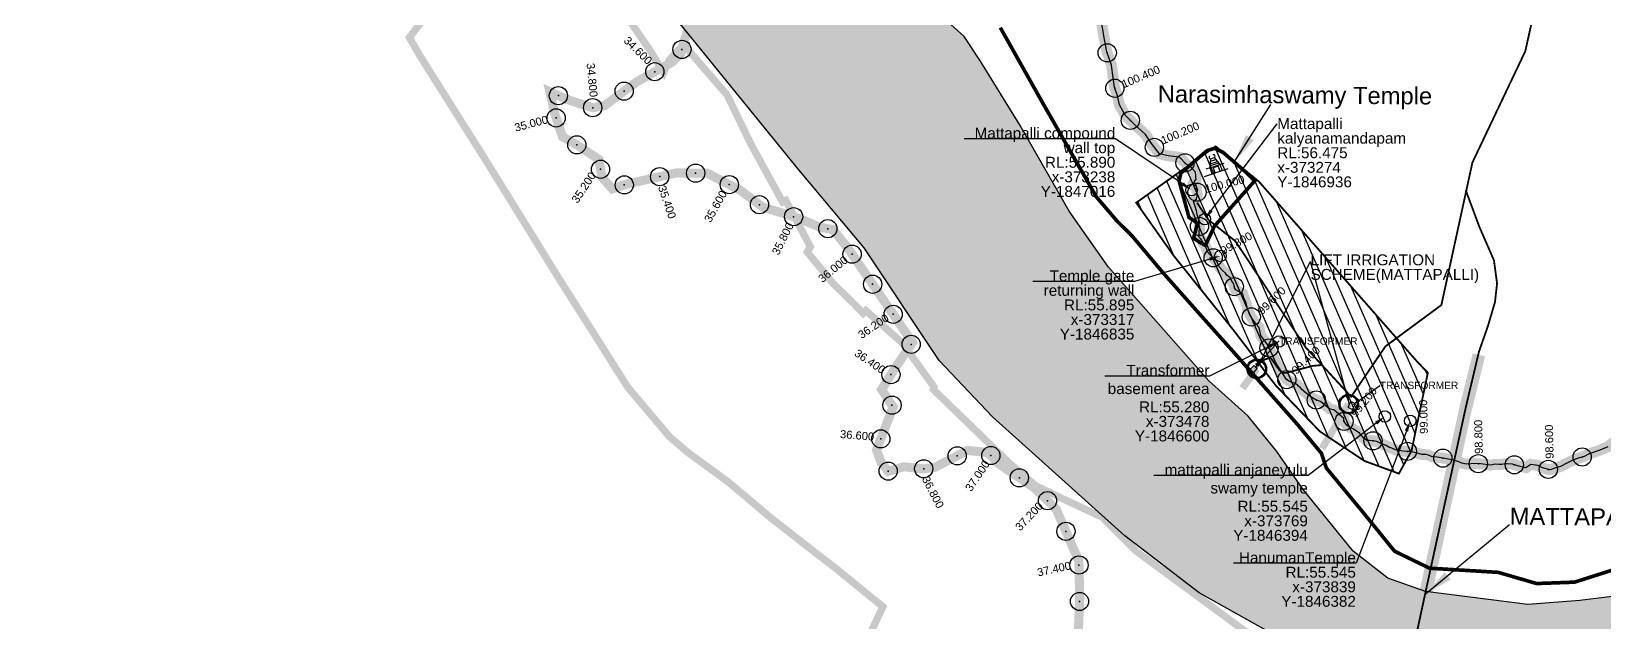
# Model space of a CAD drawing. Header units: millimetres. Extents: x 345922 to 402103, y 1833175 to 1858598.
# Drawn here: x 370049 to 374373, y 1845828 to 1847451 of the extents above; entities that cross this region are included whole.
import ezdxf
from ezdxf import colors
from ezdxf.entities.mleader import LeaderData, LeaderLine
from ezdxf.enums import TextEntityAlignment as Align
from ezdxf.math import Vec2, Vec3

# ---------------------------------------------------------------- set-up
doc = ezdxf.new("R2010")
doc.units = ezdxf.units.MM
doc.header["$PDMODE"] = 32
doc.header["$PDSIZE"] = 50
doc.linetypes.add('JIS_02_1.0', pattern=[2, 1, -1])
for name, color, linetype in [('BND', 160, 'Continuous'), ('FRL', 3, 'Continuous'), ('Plot', 7, 'Continuous'), ('points', 161, 'Continuous'), ('ROADS', 10, 'Continuous'), ('STREAM111', 4, 'Continuous'), ('TBM', 7, 'Continuous'), ('TEXT', 7, 'Continuous'), ('VILLAGE AREA', 44, 'Continuous')]:
    doc.layers.add(name, color=color, linetype=linetype)
doc.styles.add('FONT1', font='Arial')
doc.styles.get("Standard").update_dxf_attribs({"font": 'arial.ttf'})
doc.dimstyles.get("Standard").update_dxf_attribs({"dimtxt": 0.18, "dimasz": 0.18, "dimexe": 0.18, "dimexo": 0.0625, "dimgap": 0.09, "dimtad": 0, "dimtih": 1, "dimtoh": 1, "dimdec": 4, "dimzin": 0, "dimdsep": 46, "dimtxsty": 'Standard', "dimcen": 0.09, "dimadec": 0, "dimazin": 0, "dimtfac": 1, "dimtdec": 4, "dimtofl": 0, "dimtmove": 0, "dimatfit": 3, "dimfxl": 1, "dimtolj": 1, "dimtzin": 0, "dimarcsym": 0})

# ---------------------------------------------------------------- blocks, each defined once
blk = doc.blocks.new('bbb')
at = {"layer": 'Plot'}
for points in [[(6.491, 11.951), (6.437, 11.951)], [(6.491, 11.951), (6.534, 12.055), (6.582, 12.055), (6.623, 11.951)], [(6.491, 11.869), (6.491, 11.951), (6.623, 11.951), (6.623, 11.869)], [(6.615, 11.971), (6.499, 11.971)], [(6.509, 11.995), (6.606, 11.995)], [(6.523, 12.028), (6.593, 12.028)], [(6.623, 11.951), (6.677, 11.951)], [(6.392, 11.869), (6.705, 11.869)]]:
    blk.add_lwpolyline(points, dxfattribs=at)
blk.add_lwpolyline([(6.529, 11.869), (6.596, 11.869), (6.596, 11.936), (6.529, 11.936)], close=True, dxfattribs=at)
for centre, radius, start, end in [((6.54, 12.072), 0.0183, 106.7092, 250.8657), ((6.58, 12.074), 0.0191, 276.859, 103.7821)]:
    blk.add_arc(centre, radius, start, end, dxfattribs=at)

msp = doc.modelspace()

# ---------------------------------------------------------------- hatches: boundary and pattern name
at = {"linetype": 'Continuous'}
h = msp.add_hatch(color=190, dxfattribs=at)
edge = h.paths.add_edge_path(flags=16)
edge.add_arc((373417.1, 1846524.6), 23.8, 0, 360)
edge = h.paths.add_edge_path()
edge.add_arc((373417.1, 1846524.6), 26.9, 0, 360)
h = msp.add_hatch(color=190, dxfattribs=at)
edge = h.paths.add_edge_path(flags=16)
edge.add_arc((373669.7, 1846428.1), 23.8, 0, 360)
edge = h.paths.add_edge_path()
edge.add_arc((373669.7, 1846428.1), 26.9, 0, 360)
at = {"layer": 'STREAM111'}
h = msp.add_hatch(dxfattribs=at)
h.set_pattern_fill('DASH,_O', color=4, scale=20, angle=45)
h.set_pattern_definition([(45, (0, 0), (7e-15, 89.8025612), [63.5, -63.5])])
edge = h.paths.add_edge_path()
edge.add_line((360312.4, 1845904.9), (360480.1, 1845907.5))
edge.add_line((360480.1, 1845907.5), (360557.2, 1845894.3))
edge.add_line((360557.2, 1845894.3), (360821, 1845809.2))
edge.add_line((360821, 1845809.2), (361124.9, 1845679.8))
edge.add_line((361124.9, 1845679.8), (361436.3, 1845577.4))
edge.add_line((361436.3, 1845577.4), (361695, 1845540.3))
edge.add_line((361695, 1845540.3), (361829.6, 1845532.7))
edge.add_line((361829.6, 1845532.7), (362216, 1845547.5))
edge.add_line((362216, 1845547.5), (362300.6, 1845547))
edge.add_line((362300.6, 1845547), (362320.4, 1845505.3))
edge.add_line((362320.4, 1845505.3), (362339.3, 1845504.7))
edge.add_line((362339.3, 1845504.7), (362352.2, 1845518.6))
edge.add_line((362352.2, 1845518.6), (362450.3, 1845520.1))
edge.add_line((362450.3, 1845520.1), (362712.6, 1845397.4))
edge.add_line((362712.6, 1845397.4), (363038.7, 1845362.4))
edge.add_line((363038.7, 1845362.4), (363526.7, 1845388.4))
edge.add_line((363526.7, 1845388.4), (364040.3, 1845531.1))
edge.add_line((364040.3, 1845531.1), (364255.8, 1845521))
edge.add_line((364255.8, 1845521), (364342.1, 1845671))
edge.add_line((364342.1, 1845671), (365004.6, 1846711.3))
edge.add_line((365004.6, 1846711.3), (365605.4, 1847420.4))
edge.add_line((365605.4, 1847420.4), (365918.3, 1847841.6))
edge.add_line((365918.3, 1847841.6), (365878.7, 1848090.8))
edge.add_line((365878.7, 1848090.8), (365924, 1848305))
edge.add_line((365924, 1848305), (366156.5, 1848619.5))
edge.add_line((366156.5, 1848619.5), (366280.2, 1848725.3))
edge.add_line((366280.2, 1848725.3), (366437.8, 1848794.5))
edge.add_line((366437.8, 1848794.5), (366629.9, 1848860.6))
edge.add_line((366629.9, 1848860.6), (366661.1, 1848902.5))
edge.add_line((366661.1, 1848902.5), (366851.1, 1849031))
edge.add_line((366851.1, 1849031), (367076, 1849132))
edge.add_line((367076, 1849132), (367572, 1849263.5))
edge.add_line((367572, 1849263.5), (367784.8, 1849294.3))
edge.add_line((367784.8, 1849294.3), (368319.3, 1849535.4))
edge.add_line((368319.3, 1849535.4), (368559.9, 1849652.3))
edge.add_line((368559.9, 1849652.3), (368808.4, 1849776.7))
edge.add_line((368808.4, 1849776.7), (369389.2, 1850008.7))
edge.add_line((369389.2, 1850008.7), (369588.7, 1850036.9))
edge.add_line((369588.7, 1850036.9), (369888.9, 1850054.2))
edge.add_line((369888.9, 1850054.2), (370056.2, 1850015.8))
edge.add_line((370056.2, 1850015.8), (370500.8, 1849986.4))
edge.add_line((370500.8, 1849986.4), (370760.6, 1849858.5))
edge.add_line((370760.6, 1849858.5), (370998.4, 1849726.3))
edge.add_line((370998.4, 1849726.3), (371143.5, 1849582))
edge.add_line((371143.5, 1849582), (371265.2, 1849377))
edge.add_line((371265.2, 1849377), (371303, 1849010.8))
edge.add_line((371303, 1849010.8), (371440.3, 1848548.1))
edge.add_line((371440.3, 1848548.1), (371518.2, 1848014))
edge.add_line((371518.2, 1848014), (371609.4, 1847658))
edge.add_line((371609.4, 1847658), (371832.6, 1847472.2))
edge.add_line((371832.6, 1847472.2), (372158.3, 1847071.2))
edge.add_line((372158.3, 1847071.2), (372338.4, 1846857.5))
edge.add_line((372338.4, 1846857.5), (372543.7, 1846547.9))
edge.add_line((372543.7, 1846547.9), (372690.6, 1846393.3))
edge.add_line((372690.6, 1846393.3), (373054, 1846066.4))
edge.add_line((373054, 1846066.4), (373259, 1845909.1))
edge.add_line((373259, 1845909.1), (373481, 1845784.8))
edge.add_line((373481, 1845784.8), (373756.3, 1845640.9))
edge.add_line((373756.3, 1845640.9), (373996.6, 1845568.4))
edge.add_line((373996.6, 1845568.4), (374200, 1845585.5))
edge.add_line((374200, 1845585.5), (374487.4, 1845634.4))
edge.add_line((374487.4, 1845634.4), (374726.7, 1845715.3))
edge.add_line((374726.7, 1845715.3), (375064.6, 1845862.9))
edge.add_line((375064.6, 1845862.9), (375537.5, 1845990.1))
edge.add_line((375537.5, 1845990.1), (375905.4, 1846141.8))
edge.add_line((375905.4, 1846141.8), (375577, 1846618.8))
edge.add_line((375577, 1846618.8), (375526.7, 1846545.7))
edge.add_line((375526.7, 1846545.7), (375428.1, 1846321.7))
edge.add_line((375428.1, 1846321.7), (375393.9, 1846260.6))
edge.add_line((375393.9, 1846260.6), (375319.8, 1846223.6))
edge.add_line((375319.8, 1846223.6), (375200.2, 1846158.1))
edge.add_line((375200.2, 1846158.1), (374896.2, 1846028.1))
edge.add_line((374896.2, 1846028.1), (374775.1, 1845992.5))
edge.add_line((374775.1, 1845992.5), (374659.8, 1845954.1))
edge.add_line((374659.8, 1845954.1), (374468.6, 1845908.4))
edge.add_line((374468.6, 1845908.4), (374304.7, 1845888.5))
edge.add_line((374304.7, 1845888.5), (374162.3, 1845877.1))
edge.add_line((374162.3, 1845877.1), (373881.3, 1845912.8))
edge.add_line((373881.3, 1845912.8), (373777.3, 1845949.8))
edge.add_line((373777.3, 1845949.8), (373681.8, 1846023.8))
edge.add_line((373681.8, 1846023.8), (373544.8, 1846193.8))
edge.add_line((373544.8, 1846193.8), (373472.2, 1846297.7))
edge.add_line((373472.2, 1846297.7), (373393.8, 1846394.5))
edge.add_line((373393.8, 1846394.5), (373284.1, 1846492.6))
edge.add_line((373284.1, 1846492.6), (373009.7, 1846804.4))
edge.add_line((373009.7, 1846804.4), (372901.1, 1846958.2))
edge.add_line((372901.1, 1846958.2), (372766.8, 1847192.8))
edge.add_line((372766.8, 1847192.8), (372656.1, 1847372.7))
edge.add_line((372656.1, 1847372.7), (372613, 1847438))
edge.add_line((372613, 1847438), (372539.3, 1847503.3))
edge.add_line((372539.3, 1847503.3), (372387.6, 1847604.7))
edge.add_line((372387.6, 1847604.7), (372217.7, 1847744.1))
edge.add_line((372217.7, 1847744.1), (372034, 1847883.4))
edge.add_line((372034, 1847883.4), (371929.6, 1847980.7))
edge.add_line((371929.6, 1847980.7), (371828.7, 1848173.2))
edge.add_line((371828.7, 1848173.2), (371715.3, 1848396.9))
edge.add_line((371715.3, 1848396.9), (371643.8, 1848678.5))
edge.add_line((371643.8, 1848678.5), (371591.1, 1848840))
edge.add_line((371591.1, 1848840), (371456.5, 1849263.5))
edge.add_line((371456.5, 1849263.5), (371414.2, 1849498.9))
edge.add_line((371414.2, 1849498.9), (371312, 1849769.7))
edge.add_line((371312, 1849769.7), (371239, 1849918.9))
edge.add_line((371239, 1849918.9), (371024.5, 1850114.1))
edge.add_line((371024.5, 1850114.1), (370792.3, 1850318.7))
edge.add_line((370792.3, 1850318.7), (370617, 1850424.1))
edge.add_line((370617, 1850424.1), (370453.2, 1850451.6))
edge.add_line((370453.2, 1850451.6), (370045.9, 1850438.7))
edge.add_line((370045.9, 1850438.7), (369901.1, 1850435.9))
edge.add_line((369901.1, 1850435.9), (369863.2, 1850432))
edge.add_line((369863.2, 1850432), (369636.1, 1850417.2))
edge.add_line((369636.1, 1850417.2), (369473.7, 1850396.9))
edge.add_line((369473.7, 1850396.9), (369263.9, 1850383.4))
edge.add_line((369263.9, 1850383.4), (369125.1, 1850352.9))
edge.add_line((369125.1, 1850352.9), (368996.5, 1850292.1))
edge.add_line((368996.5, 1850292.1), (368861.2, 1850204.2))
edge.add_line((368861.2, 1850204.2), (368671.7, 1850102.8))
edge.add_line((368671.7, 1850102.8), (368448.3, 1850018.3))
edge.add_line((368448.3, 1850018.3), (368272.4, 1849913.5))
edge.add_line((368272.4, 1849913.5), (368004.2, 1849827.1))
edge.add_line((368004.2, 1849827.1), (367788.8, 1849714.8))
edge.add_line((367788.8, 1849714.8), (367519.3, 1849605.2))
edge.add_line((367519.3, 1849605.2), (367186.6, 1849449))
edge.add_line((367186.6, 1849449), (366786.7, 1849232))
edge.add_line((366786.7, 1849232), (366520.6, 1849095.8))
edge.add_line((366520.6, 1849095.8), (366203.8, 1848968.1))
edge.add_line((366203.8, 1848968.1), (366030.8, 1848868.4))
edge.add_line((366030.8, 1848868.4), (365841.2, 1848735.4))
edge.add_line((365841.2, 1848735.4), (365673, 1848657.9))
edge.add_arc((365678.8, 1848638.8), 20, 106.8474, 172.1337)
edge.add_arc((366210.4, 1848161.8), 730.8, 138.9743, 154.1147)
edge.add_line((365552.9, 1848480.9), (365495.4, 1848364.8))
edge.add_arc((365995.6, 1848175.1), 535, 159.2374, 179.5382)
edge.add_line((365460.7, 1848179.4), (365365.8, 1848042.3))
edge.add_line((365365.8, 1848042.3), (365228.7, 1847989.9))
edge.add_line((365228.7, 1847989.9), (365128.7, 1847897.9))
edge.add_line((365128.7, 1847897.9), (364872.5, 1847479.8))
edge.add_spline(control_points=[(364872.5, 1847479.8), (364751.5, 1847238.1), (364508.2, 1846751.8), (364198.4, 1846147.9), (363744.8, 1845891.7), (363315.2, 1845910.5), (362809.7, 1845812), (362342.9, 1846131.5), (361754.6, 1846130), (361221.5, 1846087.1), (360745.8, 1846143.6), (360403.7, 1846216.2), (360146.2, 1846435.8), (359817, 1846535.7), (359424, 1846595.5), (359070.8, 1846351.3), (358733.8, 1846232.3), (358457.7, 1845994.9), (358118.2, 1845832.2), (357705.8, 1845724.4), (357317.7, 1845758.8), (357023.9, 1845510.6), (356849.3, 1845128.2), (356580, 1844792.4), (356446, 1844297.4), (356030.9, 1843955.3), (355574.1, 1843591.3), (355217, 1843272.9), (354944.6, 1842979.2), (354741.7, 1842776.2), (354523.6, 1842634), (354411.3, 1842454.7), (354037.5, 1842257.1), (353652.6, 1842879.1), (352957.2, 1842601.1), (352440.3, 1843123.6), (351871, 1843339), (351505.9, 1843559), (351379.9, 1843635)], knot_values=[0, 0, 0, 0, 816.927526, 1643.761803, 1962.087642, 2311.263035, 2917.580945, 3432.028985, 3904.205199, 4642.49363, 5040.443251, 5342.292141, 5671.412453, 6026.576286, 6370.093912, 6811.380667, 7250.662048, 7436.99095, 7895.132819, 8364.635402, 8711.468131, 9007.199942, 9440.815909, 9972.938838, 10276.359737, 10947.391125, 11503.408839, 12052.094683, 12374.742608, 12705.71871, 12912.047162, 13143.644243, 13334.200632, 14061.252952, 14648.51574, 15221.119517, 16056.071013, 16495.766696, 16495.766696, 16495.766696, 16495.766696], degree=3, periodic=0)
edge.add_line((351379.9, 1843635), (351106.5, 1843677.9))
edge.add_line((351106.5, 1843677.9), (350518.1, 1843637.9))
edge.add_line((350518.1, 1843637.9), (349724.7, 1843369))
edge.add_line((349724.7, 1843369), (349436.5, 1843040.9))
edge.add_line((349436.5, 1843040.9), (349048.2, 1842444.9))
edge.add_line((349048.2, 1842444.9), (348671.9, 1842188.8))
edge.add_line((348671.9, 1842188.8), (348888.3, 1841967.1))
edge.add_line((348888.3, 1841967.1), (349205.6, 1842299.6))
edge.add_line((349205.6, 1842299.6), (349306, 1842415.8))
edge.add_line((349306, 1842415.8), (349375, 1842547))
edge.add_line((349375, 1842547), (349580.2, 1842817.4))
edge.add_line((349580.2, 1842817.4), (349946.5, 1843185.7))
edge.add_line((349946.5, 1843185.7), (350272.4, 1843335.3))
edge.add_line((350272.4, 1843335.3), (350789.1, 1843428))
edge.add_line((350789.1, 1843428), (350998.9, 1843450.7))
edge.add_line((350998.9, 1843450.7), (351278.4, 1843398.7))
edge.add_line((351278.4, 1843398.7), (351614, 1843322.1))
edge.add_line((351614, 1843322.1), (352008.9, 1843081.7))
edge.add_line((352008.9, 1843081.7), (352174.8, 1842941.3))
edge.add_line((352174.8, 1842941.3), (352417, 1842669.9))
edge.add_line((352417, 1842669.9), (353146.2, 1842474.1))
edge.add_line((353146.2, 1842474.1), (353409.4, 1842271.6))
edge.add_line((353409.4, 1842271.6), (354057, 1842133))
edge.add_line((354057, 1842133), (354305.9, 1842172.8))
edge.add_line((354305.9, 1842172.8), (354684.2, 1842415.5))
edge.add_line((354684.2, 1842415.5), (355191.1, 1842879.5))
edge.add_line((355191.1, 1842879.5), (355737, 1843173.6))
edge.add_line((355737, 1843173.6), (356070, 1843283.5))
edge.add_line((356070, 1843283.5), (356311.5, 1843442.1))
edge.add_line((356311.5, 1843442.1), (356569.1, 1843861.7))
edge.add_line((356569.1, 1843861.7), (356851.2, 1844266.5))
edge.add_line((356851.2, 1844266.5), (357016.9, 1844488.8))
edge.add_line((357016.9, 1844488.8), (357044.6, 1844633.6))
edge.add_line((357044.6, 1844633.6), (357119.9, 1844730.1))
edge.add_line((357119.9, 1844730.1), (357281.4, 1844886.2))
edge.add_line((357281.4, 1844886.2), (357507.2, 1845123.6))
edge.add_line((357507.2, 1845123.6), (357846, 1845373.9))
edge.add_line((357846, 1845373.9), (358539.6, 1845695.9))
edge.add_line((358539.6, 1845695.9), (358987.5, 1845842.6))
edge.add_line((358987.5, 1845842.6), (359498.8, 1845883.5))
edge.add_line((359498.8, 1845883.5), (360096, 1845862))
edge.add_line((360096, 1845862), (360175.6, 1845873.5))
edge.add_line((360175.6, 1845873.5), (360312.4, 1845904.9))
at = {"layer": 'VILLAGE AREA'}
h = msp.add_hatch(dxfattribs=at)
h.set_pattern_fill('ANSI31,_O', color=256, scale=10, angle=68.5464)
h.set_pattern_definition([(113.5464313, (0, 0), (-29.1063882, -12.6838743), [])])
h.paths.add_polyline_path([(373085.7, 1846981.1), (373304.1, 1847136), (373422.8, 1847039.4), (373855.8, 1846547), (373887.3, 1846513.9), (373842.5, 1846300), (373807.7, 1846237), (373713.1, 1846271.8), (373590.4, 1846353), (373469.3, 1846479.1), (373351.5, 1846633.2), (373188.9, 1846835.5)])

# ---------------------------------------------------------------- linework, layer by layer
at = {"linetype": 'Continuous'}
for points, const_width in [([(373230.8, 1846940.8), (373254.2, 1846924.7), (373243.4, 1846883.9), (373258.9, 1846873.2), (373276.1, 1846864), (373300.8, 1846917.1), (373411.3, 1847041), (373385.6, 1847066.4), (373325.1, 1847118.8), (373301.5, 1847130.6), (373280.6, 1847124.3), (373208.5, 1847062.5), (373203.6, 1847041.2), (373230.8, 1846940.8)], 10), ([(373798, 1845088.1), (373781.6, 1845263.5), (373780.7, 1845391.1), (373785.7, 1845457.8), (373809.5, 1845578.8), (373989.1, 1846406.5), (374027.7, 1846563.3)], 35)]:
    msp.add_lwpolyline(points, dxfattribs=dict(at, const_width=const_width))
at = {"color": 190, "linetype": 'Continuous', "const_width": 20}
for points in [[(373377.3, 1846471.7), (373417.1, 1846524.6)], [(373596.2, 1846305.5), (373669.7, 1846428.1)]]:
    msp.add_lwpolyline(points, dxfattribs=at)
at = {"color": 190, "linetype": 'Continuous'}
for points in [[(373399.3, 1846522.8), (373408.9, 1846514.7), (373418.3, 1846525.6), (373410.3, 1846533.9), (373399.3, 1846522.8)], [(373667.8, 1846419.7), (373680.3, 1846413), (373688.2, 1846428.5), (373675.5, 1846434.9), (373667.8, 1846419.7)]]:
    msp.add_lwpolyline(points, dxfattribs=at)
at = {"layer": 'BND', "linetype": 'JIS_02_1.0', "lineweight": 30, "ltscale": 50}
for points, const_width in [([(372319.2, 1845721.6), (372389.4, 1845871.3), (372256.6, 1845979.6), (372220.2, 1846007.2), (372081.8, 1846115.2), (371962.8, 1846215.4), (371854.9, 1846293.9), (371803.4, 1846337.9), (371688.5, 1846473.7), (371593.6, 1846623.9), (371500.9, 1846770), (371297.7, 1847098.1), (371117.6, 1847383.6), (371087.9, 1847435), (371243.5, 1847636.1)], 20), ([(371645.2, 1847550.7), (371748.4, 1847401.3), (371787.2, 1847338.9), (371802.5, 1847373.5), (371841.2, 1847415.9), (371961.7, 1847276.5), (372026.6, 1847142.3), (372113.8, 1846983.2), (372122.6, 1846987.5), (372190.2, 1846860.1), (372181.6, 1846845.7), (372252.9, 1846759.1), (372311.7, 1846701.8), (372335, 1846677.6), (372342.6, 1846684.9), (372443, 1846595.9), (372529.9, 1846475.3), (372528.2, 1846468.2), (372734.6, 1846268), (372809.7, 1846203.6), (372890, 1846165.1), (372993.1, 1846116.9), (373083.3, 1846025.9), (373675.6, 1845590.6)], 20), ([(372712.2, 1847462.1), (372828.1, 1847256.2), (372976.4, 1846996.9), (373032.6, 1846931.3), (373073.6, 1846890.8), (373160, 1846788), (373253.3, 1846682.9), (373353.5, 1846570.8), (373450.2, 1846461.1), (373526.7, 1846374.7), (373594.9, 1846292.7), (373608.4, 1846252.4), (373705, 1846135.8), (373795.9, 1846023.8), (373892, 1845977.2), (374080.7, 1845965.8), (374186.1, 1845935.1), (374290.6, 1845938.9), (374441.4, 1845987)], 10)]:
    msp.add_lwpolyline(points, dxfattribs=dict(at, const_width=const_width))
at = {"layer": 'FRL', "color": 84}
msp.add_lwpolyline([(371868, 1847498, 25, 25, 0), (371841, 1847418, 25, 25, 0), (371834, 1847390, 25, 25, 0), (371811, 1847368, 25, 25, 0), (371711, 1847312, 25, 25, 0), (371625, 1847248, 25, 25, 0), (371592, 1847242, 25, 25, 0), (371520, 1847265, 25, 25, 0), (371474, 1847286, 25, 25, 0), (371488, 1847224, 25, 25, 0), (371509, 1847162, 25, 25, 0), (371547, 1847141, 25, 25, 0), (371609, 1847100, 25, 25, 0), (371617, 1847051, 25, 25, 0), (371646, 1847019, 25, 25, 0), (371684, 1847032, 25, 25, 0), (371822, 1847063, 25, 25, 0), (371907, 1847062, 25, 25, 0), (371998, 1847015, 25, 25, 0), (372059, 1846969, 25, 25, 0), (372108.9, 1846954.1, 25, 25, 0), (372161.1, 1846937.1, 25, 25, 0), (372217.9, 1846913.3, 25, 25, 0), (372251.9, 1846907.4, 25, 25, 0), (372293.7, 1846855.9, 25, 25, 0), (372426.1, 1846662.5, 25, 25, 0), (372470.7, 1846597.1, 25, 25, 0), (372419.3, 1846521.3, 25, 25, 0), (372385.9, 1846467.9, 25, 25, 0), (372417.8, 1846419.9, 25, 25, 0), (372371.9, 1846302.1, 25, 25, 0), (372385.2, 1846266.7, 25, 25, 0), (372387.3, 1846264.3, 25, 25, 0), (372404.5, 1846243.3, 25, 25, 0), (372446.8, 1846255.8, 25, 25, 0), (372498.9, 1846250, 25, 25, 0), (372532.2, 1846254.2, 25, 25, 0), (372576.7, 1846277, 25, 25, 0), (372622.5, 1846300.7, 25, 25, 0), (372679.3, 1846294.6, 25, 25, 0), (372705.2, 1846265.4, 25, 25, 0), (372806.9, 1846197.1, 25, 25, 0), (372865.9, 1846139.1, 25, 25, 0), (372928.2, 1845996.8, 25, 25, 0), (372930.3, 1845893.5, 25, 25, 0), (372925, 1845760, 25, 25, 0)], format="xyseb", dxfattribs=at)
at = {"layer": 'FRL', "color": 84, "const_width": 30}
msp.add_lwpolyline([(372984.5, 1847512.4), (372996.4, 1847439.5), (373005.1, 1847395.9), (373017.8, 1847359.2), (373022.5, 1847323.8), (373025.9, 1847298.9), (373034.1, 1847274.5), (373039.5, 1847249.7), (373055.8, 1847221.3), (373081, 1847196.1), (373111.6, 1847168.4), (373127.5, 1847143.5), (373149.7, 1847115.5), (373173.3, 1847109.9), (373204.7, 1847106), (373223.4, 1847086.9), (373234, 1847081.7), (373248.5, 1847065.1), (373249.5, 1847056.3), (373249.6, 1847051.5), (373250.3, 1847045.9), (373246.8, 1847041.4), (373243.7, 1847035.4), (373250.6, 1847030.6), (373251.2, 1847024.4), (373250.8, 1847019.6), (373252.6, 1847010.6), (373253.6, 1847004.5), (373253.3, 1846999.3), (373251.4, 1846992.2), (373243.5, 1846985.4), (373251.1, 1846958.6), (373252.3, 1846953.3), (373253.6, 1846948.1), (373254.7, 1846943.1), (373256, 1846938.5), (373257.8, 1846932), (373258.9, 1846923.5), (373260.1, 1846908.1), (373259.1, 1846902.8), (373258.4, 1846897), (373257.7, 1846887.6), (373262.6, 1846882.6), (373266.4, 1846878.4), (373269.9, 1846869.7), (373273.8, 1846866.1), (373279.4, 1846853), (373281.9, 1846846.1), (373289.4, 1846838.2), (373301.9, 1846825.1), (373307.5, 1846819.9), (373311.3, 1846811.8), (373314.8, 1846804.5), (373323.1, 1846794.7), (373330.9, 1846788), (373334.7, 1846782.1), (373343.7, 1846774.4), (373350, 1846763), (373353.7, 1846758.1), (373355.9, 1846747.2), (373359.3, 1846741.8), (373378.7, 1846730.8), (373381.6, 1846720), (373386.6, 1846707.9), (373390.2, 1846698.2), (373392, 1846689.7), (373397.5, 1846675.3), (373406, 1846660.5), (373414.7, 1846648.9), (373423.6, 1846638.2), (373428, 1846616.5), (373446.4, 1846591.4), (373459.9, 1846562), (373469.4, 1846541.2), (373485.7, 1846516), (373490.6, 1846508.8), (373499, 1846495.7), (373507.5, 1846490.4), (373522.5, 1846484.7), (373528, 1846481.5), (373531.5, 1846476.9), (373537.7, 1846472.4), (373541.3, 1846467.7), (373553.2, 1846457.8), (373568.3, 1846446.3), (373579.1, 1846439.8), (373592.3, 1846434.7), (373618.3, 1846414.5), (373628.7, 1846411.8), (373642.6, 1846400.6), (373656.4, 1846388.3), (373656.7, 1846381.1), (373664.2, 1846369.9), (373673.7, 1846363), (373682, 1846359.6), (373699.8, 1846348), (373705.2, 1846341.6), (373711, 1846334.5), (373719.7, 1846328.2), (373727.4, 1846328.2), (373737.8, 1846327), (373746.8, 1846325.2), (373758, 1846319.9), (373765.1, 1846316.7), (373772.9, 1846313.9), (373780.4, 1846309.8), (373788.5, 1846306.5), (373798.3, 1846302.2), (373809, 1846300.6), (373818, 1846298.9), (373835.1, 1846297.7), (373851, 1846295.3), (373871.4, 1846289.4), (373882.1, 1846289.1), (373889.4, 1846288), (373899.4, 1846283), (373912.7, 1846281.8), (373924, 1846280.5), (373948.5, 1846276), (373961.3, 1846273), (373972.3, 1846269.8), (373981, 1846265.6), (373993.2, 1846262.9), (374018.2, 1846264.9), (374032.7, 1846263.6), (374046.1, 1846262.2), (374059.7, 1846260.1), (374072.3, 1846262.6), (374082.4, 1846262.2), (374090.5, 1846262.3), (374098.9, 1846264), (374105.4, 1846263.7), (374119.7, 1846263.3), (374125.2, 1846261.3), (374141.3, 1846257), (374157.1, 1846253.3), (374170.2, 1846262.5), (374189.7, 1846259.6), (374202.8, 1846252.5), (374223.2, 1846247.5), (374236.5, 1846251.6), (374251.6, 1846256.5), (374269.4, 1846265.6), (374284.1, 1846272.9), (374300.5, 1846279.1), (374317, 1846284.4), (374331, 1846291.5), (374359.8, 1846301.1), (374381.8, 1846311), (374405.5, 1846328.6)], dxfattribs=at)
at = {"layer": 'FRL', "color": 82}
msp.add_lwpolyline([(374381.8, 1846311), (374359.8, 1846301.1), (374331, 1846291.5), (374317, 1846284.4), (374300.5, 1846279.1), (374284.1, 1846272.9), (374269.4, 1846265.6), (374251.6, 1846256.5), (374236.5, 1846251.6), (374223.2, 1846247.5), (374202.8, 1846252.5), (374189.7, 1846259.6), (374170.2, 1846262.5), (374157.1, 1846253.3), (374141.3, 1846257), (374125.2, 1846261.3), (374119.7, 1846263.3), (374105.4, 1846263.7), (374098.9, 1846264), (374090.5, 1846262.3), (374082.4, 1846262.2), (374072.3, 1846262.6), (374059.7, 1846260.1), (374046.1, 1846262.2), (374032.7, 1846263.6), (374018.2, 1846264.9), (373993.2, 1846262.9), (373981, 1846265.6), (373972.3, 1846269.8), (373961.3, 1846273), (373948.5, 1846276), (373924, 1846280.5), (373912.7, 1846281.8), (373899.4, 1846283), (373889.4, 1846288), (373882.1, 1846289.1), (373871.4, 1846289.4), (373851, 1846295.3), (373835.1, 1846297.7), (373818, 1846298.9), (373809, 1846300.6), (373798.3, 1846302.2), (373788.5, 1846306.5), (373780.4, 1846309.8), (373772.9, 1846313.9), (373765.1, 1846316.7), (373758, 1846319.9), (373746.8, 1846325.2), (373737.8, 1846327), (373727.4, 1846328.2), (373719.7, 1846328.2), (373711, 1846334.5), (373705.2, 1846341.6), (373699.8, 1846348), (373682, 1846359.6), (373673.7, 1846363), (373664.2, 1846369.9), (373656.7, 1846381.1), (373656.4, 1846388.3), (373642.6, 1846400.6), (373628.7, 1846411.8), (373618.3, 1846414.5), (373592.3, 1846434.7), (373579.1, 1846439.8), (373568.3, 1846446.3), (373553.2, 1846457.8), (373541.3, 1846467.7), (373537.7, 1846472.4), (373531.5, 1846476.9), (373528, 1846481.5), (373522.5, 1846484.7), (373507.5, 1846490.4), (373499, 1846495.7), (373490.6, 1846508.8), (373485.7, 1846516), (373469.4, 1846541.2), (373459.9, 1846562), (373446.4, 1846591.4), (373428, 1846616.5), (373423.6, 1846638.2), (373414.7, 1846648.9), (373406, 1846660.5), (373397.5, 1846675.3), (373392, 1846689.7), (373390.2, 1846698.2), (373386.6, 1846707.9), (373381.6, 1846720), (373378.7, 1846730.8), (373359.3, 1846741.8), (373355.9, 1846747.2), (373353.7, 1846758.1), (373350, 1846763), (373343.7, 1846774.4), (373334.7, 1846782.1), (373330.9, 1846788), (373323.1, 1846794.7), (373314.8, 1846804.5), (373311.3, 1846811.8), (373307.5, 1846819.9), (373301.9, 1846825.1), (373289.4, 1846838.2), (373281.9, 1846846.1), (373279.4, 1846853), (373273.8, 1846866.1), (373269.9, 1846869.7), (373266.4, 1846878.4), (373262.6, 1846882.6), (373257.7, 1846887.6), (373258.4, 1846897), (373259.1, 1846902.8), (373260.1, 1846908.1), (373258.9, 1846923.5), (373257.8, 1846932), (373256, 1846938.5), (373254.7, 1846943.1), (373253.6, 1846948.1), (373252.3, 1846953.3), (373251.1, 1846958.6), (373243.5, 1846985.4), (373251.4, 1846992.2), (373253.3, 1846999.3), (373253.6, 1847004.5), (373252.6, 1847010.6), (373250.8, 1847019.6), (373251.2, 1847024.4), (373250.6, 1847030.6), (373243.7, 1847035.4), (373246.8, 1847041.4), (373250.3, 1847045.9), (373249.6, 1847051.5), (373249.5, 1847056.3), (373248.5, 1847065.1), (373234, 1847081.7), (373223.4, 1847086.9), (373204.7, 1847106), (373173.3, 1847109.9), (373149.7, 1847115.5), (373127.5, 1847143.5), (373111.6, 1847168.4), (373081, 1847196.1), (373055.8, 1847221.3), (373039.5, 1847249.7), (373034.1, 1847274.5), (373025.9, 1847298.9), (373022.5, 1847323.8), (373017.8, 1847359.2), (373005.1, 1847395.9), (372996.4, 1847439.5), (372984.5, 1847512.4)], dxfattribs=at)
at = {"layer": 'points', "color": 190}
for centre, radius in [((373417.1, 1846524.6), 26.9), ((373417.1, 1846524.6), 26.9), ((373417.1, 1846524.6), 23.8), ((373417.1, 1846524.6), 23.8), ((373669.7, 1846428.1), 26.9), ((373669.7, 1846428.1), 26.9), ((373669.7, 1846428.1), 23.8), ((373669.7, 1846428.1), 23.8)]:
    msp.add_circle(centre, radius, dxfattribs=at)
at = {"layer": 'points'}
for p in [(371837.1, 1847402.2), (373006.1, 1847392.9), (371762.5, 1847340.9), (371497.6, 1847275.2), (371678.2, 1847287.6), (373027, 1847295.6), (371591.8, 1847242.1), (371491.4, 1847214.1), (373069.7, 1847207.4), (371548.3, 1847140.1), (373135.7, 1847133.1), (373219.8, 1847090.6), (371613.4, 1847073.1), (371776, 1847052.7), (371874.8, 1847062.4), (371678.6, 1847030.1), (371967.3, 1847030.9), (373252.7, 1847010), (372050.2, 1846975.6), (372144, 1846942.6), (373259.5, 1846916), (372238.1, 1846909.8), (372304.8, 1846839.7), (373297.4, 1846829.9), (372361.3, 1846757.2), (373355.2, 1846750.7), (372417.8, 1846674.7), (373402, 1846667.5), (372467.3, 1846592.1), (373450.7, 1846582), (372411.6, 1846509), (373499.7, 1846495.3), (373580.9, 1846439.1), (372414.4, 1846425), (373657.1, 1846380.6), (372383.7, 1846332.4), (373736.5, 1846327.1), (372593.8, 1846285.8), (372686.3, 1846286.7), (373831.1, 1846298), (373928.6, 1846279.6), (374026.1, 1846264.2), (374311.5, 1846282.6), (372404.1, 1846243.9), (372501.7, 1846250.3), (372764.6, 1846225.5), (374125, 1846261.3), (374218.6, 1846248.6), (372841.9, 1846162.7), (372892.5, 1846078.4), (372928.4, 1845985.9), (372930, 1845885.9)]:
    msp.add_point(p, dxfattribs=at)
at = {"layer": 'ROADS'}
for points, const_width in [([(376034.3, 1852929.1), (375965.6, 1852776.1), (375890.5, 1852679.8), (375651.1, 1852040.5), (375469.9, 1851553.1), (375323.3, 1851017.1), (375166.2, 1850438.2), (375081.9, 1850116.9), (374985.5, 1849767.8), (374892.9, 1849553.6), (374656.6, 1849069.2), (374496.5, 1848745.2), (374324.9, 1848382.9), (374315.6, 1848108.3), (374256.6, 1847851.1), (374155.1, 1847397.2), (374009.8, 1847091.6), (373924.5, 1846700.1), (373771, 1846586.8), (373676.4, 1846448.3), (373552, 1846583.1), (373358.2, 1846875.7), (373284.7, 1846933.7), (373252.9, 1846981)], 5), ([(373818.6, 1845622.2), (373880.5, 1845909.5), (373934.8, 1846158.8), (373991.8, 1846419.8), (374027.8, 1846572.1), (374052.6, 1846642.8), (374071.9, 1846708.4), (374077.6, 1846759.6), (374068.9, 1846823.3), (374029.1, 1846914.4), (373991.4, 1847015.5)], 5), ([(373818.6, 1845622.2), (373880.5, 1845909.5), (373934.8, 1846158.8), (373991.8, 1846419.8), (374027.8, 1846572.1), (374052.6, 1846642.8), (374071.9, 1846708.4), (374077.6, 1846759.6), (374068.9, 1846823.3), (374029.1, 1846914.4), (373991.4, 1847015.5)], 5), ([(373818.6, 1845622.2), (373880.5, 1845909.5), (373934.8, 1846158.8), (373991.8, 1846419.8), (374027.8, 1846572.1), (374052.6, 1846642.8), (374071.9, 1846708.4), (374077.6, 1846759.6), (374068.9, 1846823.3), (374029.1, 1846914.4), (373991.4, 1847015.5)], 1), ([(373596.2, 1846535.2), (373569.6, 1846532.8), (373498.6, 1846513.8), (373487.7, 1846513.6), (373479.5, 1846521.3), (373455.4, 1846554.7), (373441.1, 1846551.5), (373413.7, 1846536.3)], 5)]:
    msp.add_lwpolyline(points, dxfattribs=dict(at, const_width=const_width))
at = {"layer": 'STREAM111', "color": 4}
for points in [[(373481, 1845784.8), (373259, 1845909.1), (373054, 1846066.4), (372690.6, 1846393.3), (372543.7, 1846547.9), (372338.4, 1846857.5), (372158.3, 1847071.2), (371832.6, 1847472.2), (371609.4, 1847658), (371518.2, 1848014), (371440.3, 1848548.1), (371303, 1849010.8), (371265.2, 1849377), (371143.5, 1849582), (370998.4, 1849726.3), (370760.6, 1849858.5), (370500.8, 1849986.4), (370056.2, 1850015.8), (369888.9, 1850054.2)], [(374468.6, 1845908.4), (374304.7, 1845888.5), (374162.3, 1845877.1), (373881.3, 1845912.8), (373777.3, 1845949.8), (373681.8, 1846023.8), (373544.8, 1846193.8), (373472.2, 1846297.7), (373393.8, 1846394.5), (373284.1, 1846492.6), (373009.7, 1846804.4), (372901.1, 1846958.2), (372766.8, 1847192.8), (372656.1, 1847372.7), (372613, 1847438), (372539.3, 1847503.3)]]:
    msp.add_lwpolyline(points, dxfattribs=at)
at = {"layer": 'TBM', "linetype": 'Continuous'}
for centre in [(373238, 1847016, 112.6), (373274, 1846936, 113.2), (373317, 1846835, 112.6), (373478, 1846600, 112), (373769, 1846394, 112.3), (373839, 1846382, 112.3)]:
    msp.add_circle(centre, 15.9, dxfattribs=at)
at = {"layer": 'VILLAGE AREA', "const_width": 5}
msp.add_lwpolyline([(373085.7, 1846981.1), (373304.1, 1847136), (373422.8, 1847039.4), (373855.8, 1846547), (373887.3, 1846513.9), (373842.5, 1846300), (373807.7, 1846237), (373713.1, 1846271.8), (373590.4, 1846353), (373469.3, 1846479.1), (373351.5, 1846633.2), (373188.9, 1846835.5), (373085.7, 1846981.1)], dxfattribs=at)

# ---------------------------------------------------------------- block references
at = {"layer": 'Plot', "xscale": 218.393666922118, "yscale": 218.3936669221148, "zscale": 218.3936669221164, "rotation": 18.37535767775559}
msp.add_blockref('bbb', (372766.1, 1844153.5), dxfattribs=at)

# ---------------------------------------------------------------- texts
at = {"layer": 'points', "color": 1}
for s, rotation, p in [('34.600', 315.5516, (371749.9, 1847366.4)), ('34.800', 275.4985, (371594.9, 1847271.4)), ('35.200', 56.5237, (371593, 1847062.1)), ('35.600', 60.5847, (371952.5, 1847012)), ('35.800', 63.0994, (372135.4, 1846924.1)), ('36.000', 39.3625, (372288.6, 1846828.1)), ('36.200', 34.3782, (372402, 1846668.3)), ('36.400', 325.8743, (372392.9, 1846518.9)), ('36.600', 355.5434, (372365.5, 1846338.5)), ('36.800', 297.3311, (372548.8, 1846144.1)), ('37.200', 46.6665, (372823.3, 1846153.8)), ('37.400', 12.3151, (372905.8, 1845985.2))]:
    msp.add_text(s, height=22, rotation=rotation, dxfattribs=at).set_placement(p, align=Align.MIDDLE_RIGHT)
for s, rotation, p in [('100.400', 23.0729, (373051.6, 1847295.4)), ('100.200', 23.0729, (373159.6, 1847140.8)), ('99.800', 29.1472, (373325.1, 1846837.5)), ('99.600', 43.9894, (373431.6, 1846671.7)), ('99.400', 43.9894, (373526, 1846508.4)), ('99.200', 51.0693, (373690.2, 1846390.1)), ('99.000', 91.2937, (373887.5, 1846346.4)), ('98.800', 91.2937, (374038.5, 1846291.2)), ('98.600', 91.2937, (374233.1, 1846277.9))]:
    msp.add_text(s, height=22, rotation=rotation, dxfattribs=at).set_placement(p)
for s, rotation, p in [('35.000', 14.6841, (371377.3, 1847186.8)), ('35.400', 288.8861, (371781.2, 1847027.4)), ('37.000', 56.1238, (372623, 1846192))]:
    msp.add_text(s, height=22, rotation=rotation, dxfattribs=at).set_placement(p, align=Align.MIDDLE_LEFT)
at = {"layer": 'points', "color": 6}
msp.add_text('100.000', height=22, rotation=14.5063, dxfattribs=at).set_placement((373278, 1847007.7))
at = {"layer": 'TEXT', "color": 5}
for s, p in [('Narasimhaswamy Temple', (373144.7, 1847257)), ('MATTAPALLI BRIDGE', (374112, 1846096.8))]:
    msp.add_text(s, height=46.725, rotation=359.5381, dxfattribs=at).set_placement(p)

# ---------------------------------------------------------------- leaders
at = {"color": 5}
for points in [[(373355.3, 1847092.6), (373456, 1847250.9)], [(373880.4, 1845905.5), (374112, 1846096.8)]]:
    msp.add_leader(points, dimstyle='Standard', override={"dimasz": 80, "dimgap": 0.09, "dimtad": 0}, dxfattribs=at)
at = {"color": 0, "linetype": 'Continuous'}
ml = msp.add_multileader_mtext('Standard', dxfattribs=at)
ml.set_content('\\pxsm0.8,ql;LIFT IRRIGATION \\PSCHEME({\\fArial|b0|i0|c0|p34;\\C256;MATTAPALLI})', style='FONT1')
ml.set_leader_properties()
ml.build(insert=Vec2(0, 0))
ml.multileader.update_dxf_attribs({"text_right_attachment_type": 6, "dogleg_length": 0.36, "arrow_head_size": 30})
ctx = ml.context
ctx.base_point, ctx.char_height, ctx.arrow_head_size, ctx.landing_gap_size, ctx.plane_origin = Vec3(373564.8, 1846819.8), 30, 30, 0.09, Vec3(375409.9, 1846704)
ctx.right_attachment = 6
notes = []
notes.append((ctx, [(1, (1, 1, 0), (373564.5, 1846819.8), (1, 0), 0.36, [(0, [(373417.1, 1846524.6)], 0, [])])]))
ctx.mtext.insert, ctx.mtext.flow_direction = Vec3(373564.9, 1846839.2), 5
at = {"color": 190, "linetype": 'Continuous'}
ml = msp.add_multileader_mtext('Standard', dxfattribs=at)
ml.set_content('TRANSFORMER', color=190, style='FONT1')
ml.set_leader_properties()
ml.build(insert=Vec2(0, 0))
ml.multileader.update_dxf_attribs({"text_right_attachment_type": 6, "dogleg_length": 0.36, "arrow_head_size": 25})
ctx = ml.context
ctx.base_point, ctx.char_height, ctx.arrow_head_size, ctx.landing_gap_size, ctx.plane_origin = Vec3(373478.3, 1846601), 20, 25, 0.09, Vec3(373409.1, 1846524.4)
ctx.right_attachment = 6
notes.append((ctx, [(0, (1, 1, 0), (373478, 1846601), (1, 0), 0.36, [(0, [(373409.1, 1846524.4)], 0, [])])]))
ctx.mtext.insert, ctx.mtext.flow_direction = Vec3(373478.4, 1846611.1), 5
ml = msp.add_multileader_mtext('Standard', dxfattribs=at)
ml.set_content('TRANSFORMER', color=190, style='FONT1')
ml.set_leader_properties()
ml.build(insert=Vec2(0, 0))
ml.multileader.update_dxf_attribs({"text_right_attachment_type": 6, "dogleg_length": 0.36, "arrow_head_size": 25})
ctx = ml.context
ctx.base_point, ctx.char_height, ctx.arrow_head_size, ctx.landing_gap_size, ctx.plane_origin = Vec3(373755.3, 1846479.4), 20, 25, 0.09, Vec3(373679, 1846424.3)
ctx.right_attachment = 6
notes.append((ctx, [(0, (1, 1, 0), (373754.9, 1846479.4), (1, 0), 0.36, [(0, [(373679, 1846424.3)], 0, [])])]))
ctx.mtext.insert, ctx.mtext.flow_direction = Vec3(373755.3, 1846489.5), 5
at = {"layer": 'ROADS', "color": 0}
msp.add_leader([(373671.7, 1846427.3), (373564.5, 1846819.8)], dimstyle='Standard', override={"dimasz": 30}, dxfattribs=at)
at = {"layer": 'TBM', "linetype": 'Continuous'}
ml = msp.add_multileader_mtext('Standard', dxfattribs=at)
ml.set_content('\\pxsm0.8,ql;Mattapalli \\Pkalyanamandapam \\PRL:56.475\\Px-373274\\PY-1846936', color=256, style='FONT1')
ml.set_leader_properties()
ml.build(insert=Vec2(0, 0))
ml.multileader.update_dxf_attribs({"text_right_attachment_type": 6, "dogleg_length": 0.36, "arrow_head_size": 30})
ctx = ml.context
ctx.base_point, ctx.char_height, ctx.arrow_head_size, ctx.landing_gap_size, ctx.plane_origin = Vec3(373473.4, 1847198.2, 56.5), 30, 30, 0.09, Vec3(373790.7, 1846936.8, 56.5)
ctx.right_attachment = 6
notes.append((ctx, [(1, (1, 1, 0), (373473, 1847198.2, 56.5), (1, 0), 0.36, [(0, [(373274, 1846936, 56.5)], 0, [])])]))
ctx.mtext.insert, ctx.mtext.flow_direction = Vec3(373473.5, 1847213.4, 56.5), 5
ml = msp.add_multileader_mtext('Standard', dxfattribs=at)
ml.set_content('\\pxsm0.8,qr;Mattapalli compound\\Pwall top \\PRL:55.890\\Px-373238\\PY-1847016', color=256, style='FONT1')
ml.set_leader_properties()
ml.build(insert=Vec2(0, 0))
ml.multileader.update_dxf_attribs({"text_right_attachment_type": 6, "dogleg_length": 0.36, "arrow_head_size": 30})
ctx = ml.context
ctx.base_point, ctx.char_height, ctx.arrow_head_size, ctx.landing_gap_size, ctx.plane_origin = Vec3(372647.6, 1847172.1, 55.9), 30, 30, 0.09, Vec3(373754.7, 1847016.8, 55.9)
ctx.right_attachment, ctx.text_align_type = 6, 2
notes.append((ctx, [(0, (1, 1, 0), (373028.7, 1847156.8, 55.9), (-1, 0), 0.36, [(0, [(373238, 1847016, 55.9)], 0, [])])]))
ctx.mtext.insert, ctx.mtext.alignment, ctx.mtext.flow_direction = Vec3(373028.2, 1847187.3, 55.9), 3, 5
ml = msp.add_multileader_mtext('Standard', dxfattribs=at)
ml.set_content('\\pxsm0.8,qr;Temple gate\\Preturning wall \\PRL:55.895\\Px-373317\\PY-1846835', color=256, style='FONT1')
ml.set_leader_properties()
ml.build(insert=Vec2(0, 0))
ml.multileader.update_dxf_attribs({"text_right_attachment_type": 6, "dogleg_length": 0.36, "arrow_head_size": 30})
ctx = ml.context
ctx.base_point, ctx.char_height, ctx.arrow_head_size, ctx.landing_gap_size, ctx.plane_origin = Vec3(372836.9, 1846780.1, 55.9), 30, 30, 0.09, Vec3(373833.7, 1846835.8, 55.9)
ctx.right_attachment, ctx.text_align_type = 6, 2
notes.append((ctx, [(0, (1, 1, 0), (373081.1, 1846764.9, 55.9), (-1, 0), 0.36, [(0, [(373317, 1846835, 55.9)], 0, [])])]))
ctx.mtext.insert, ctx.mtext.alignment, ctx.mtext.flow_direction = Vec3(373080.6, 1846795.4, 55.9), 3, 5
ml = msp.add_multileader_mtext('Standard', dxfattribs=at)
ml.set_content('Transformer\\Pbasement area\\P\\pxsm0.8,qr;RL:55.280\\Px-373478\\PY-1846600', color=256, style='FONT1')
ml.set_leader_properties()
ml.build(insert=Vec2(0, 0))
ml.multileader.update_dxf_attribs({"text_right_attachment_type": 6, "dogleg_length": 0.36, "arrow_head_size": 30})
ctx = ml.context
ctx.base_point, ctx.char_height, ctx.arrow_head_size, ctx.landing_gap_size, ctx.plane_origin = Vec3(373011.8, 1846520.2, 55.3), 30, 30, 0.09, Vec3(373994.7, 1846600.8, 55.3)
ctx.right_attachment, ctx.text_align_type = 6, 2
notes.append((ctx, [(0, (1, 1, 0), (373287.4, 1846505, 55.3), (-1, 0), 0.36, [(0, [(373478, 1846600, 55.3)], 0, [])])]))
ctx.mtext.insert, ctx.mtext.alignment, ctx.mtext.flow_direction = Vec3(373287, 1846535.5, 55.3), 3, 5
ml = msp.add_multileader_mtext('Standard', dxfattribs=at)
ml.set_content('mattapalli anjaneyulu\\Pswamy temple\\P\\pxsm0.8,qr;RL:55.545\\Px-373769\\PY-1846394', color=256, style='FONT1')
ml.set_leader_properties()
ml.build(insert=Vec2(0, 0))
ml.multileader.update_dxf_attribs({"text_right_attachment_type": 6, "dogleg_length": 0.36, "arrow_head_size": 30})
ctx = ml.context
ctx.base_point, ctx.char_height, ctx.arrow_head_size, ctx.landing_gap_size, ctx.plane_origin = Vec3(373169.4, 1846247.3, 55.5), 30, 30, 0.09, Vec3(374285.7, 1846394.8, 55.5)
ctx.right_attachment, ctx.text_align_type = 6, 2
notes.append((ctx, [(0, (1, 1, 0), (373558, 1846232, 55.5), (-1, 0), 0.36, [(0, [(373769, 1846394, 55.5)], 0, [])])]))
ctx.mtext.insert, ctx.mtext.alignment, ctx.mtext.flow_direction = Vec3(373557.5, 1846262.5, 55.5), 3, 5
ml = msp.add_multileader_mtext('Standard', dxfattribs=at)
ml.set_content('\\pxsm0.8,qr;HanumanTemple\\PRL:55.545\\Px-373839\\PY-1846382', color=256, style='FONT1')
ml.set_leader_properties()
ml.build(insert=Vec2(0, 0))
ml.multileader.update_dxf_attribs({"text_right_attachment_type": 6, "dogleg_length": 0.36, "arrow_head_size": 30})
ctx = ml.context
ctx.base_point, ctx.char_height, ctx.arrow_head_size, ctx.landing_gap_size, ctx.plane_origin = Vec3(373373.1, 1846005.9, 55.5), 30, 30, 0.09, Vec3(374355.7, 1846382.8, 55.5)
ctx.right_attachment, ctx.text_align_type = 6, 2
notes.append((ctx, [(0, (1, 1, 0), (373690, 1845990.6, 55.5), (-1, 0), 0.36, [(0, [(373839, 1846382, 55.5)], 0, [])])]))
ctx.mtext.insert, ctx.mtext.alignment, ctx.mtext.flow_direction = Vec3(373689.5, 1846021.2, 55.5), 3, 5
for ctx, leaders in notes:
    for number, flags, end, landing, length, lines in leaders:
        leader = LeaderData()
        leader.index, (leader.has_last_leader_line, leader.has_dogleg_vector, leader.attachment_direction) = number, flags
        leader.last_leader_point, leader.dogleg_vector, leader.dogleg_length = Vec3(end), Vec3(landing), length
        for number, points, colour, breaks in lines:
            line = LeaderLine()
            line.index, line.vertices, line.color, line.breaks = number, Vec3.list(points), colors.encode_raw_color(colour), breaks
            leader.lines.append(line)
        ctx.leaders.append(leader)

doc.saveas('drawing.dxf')
